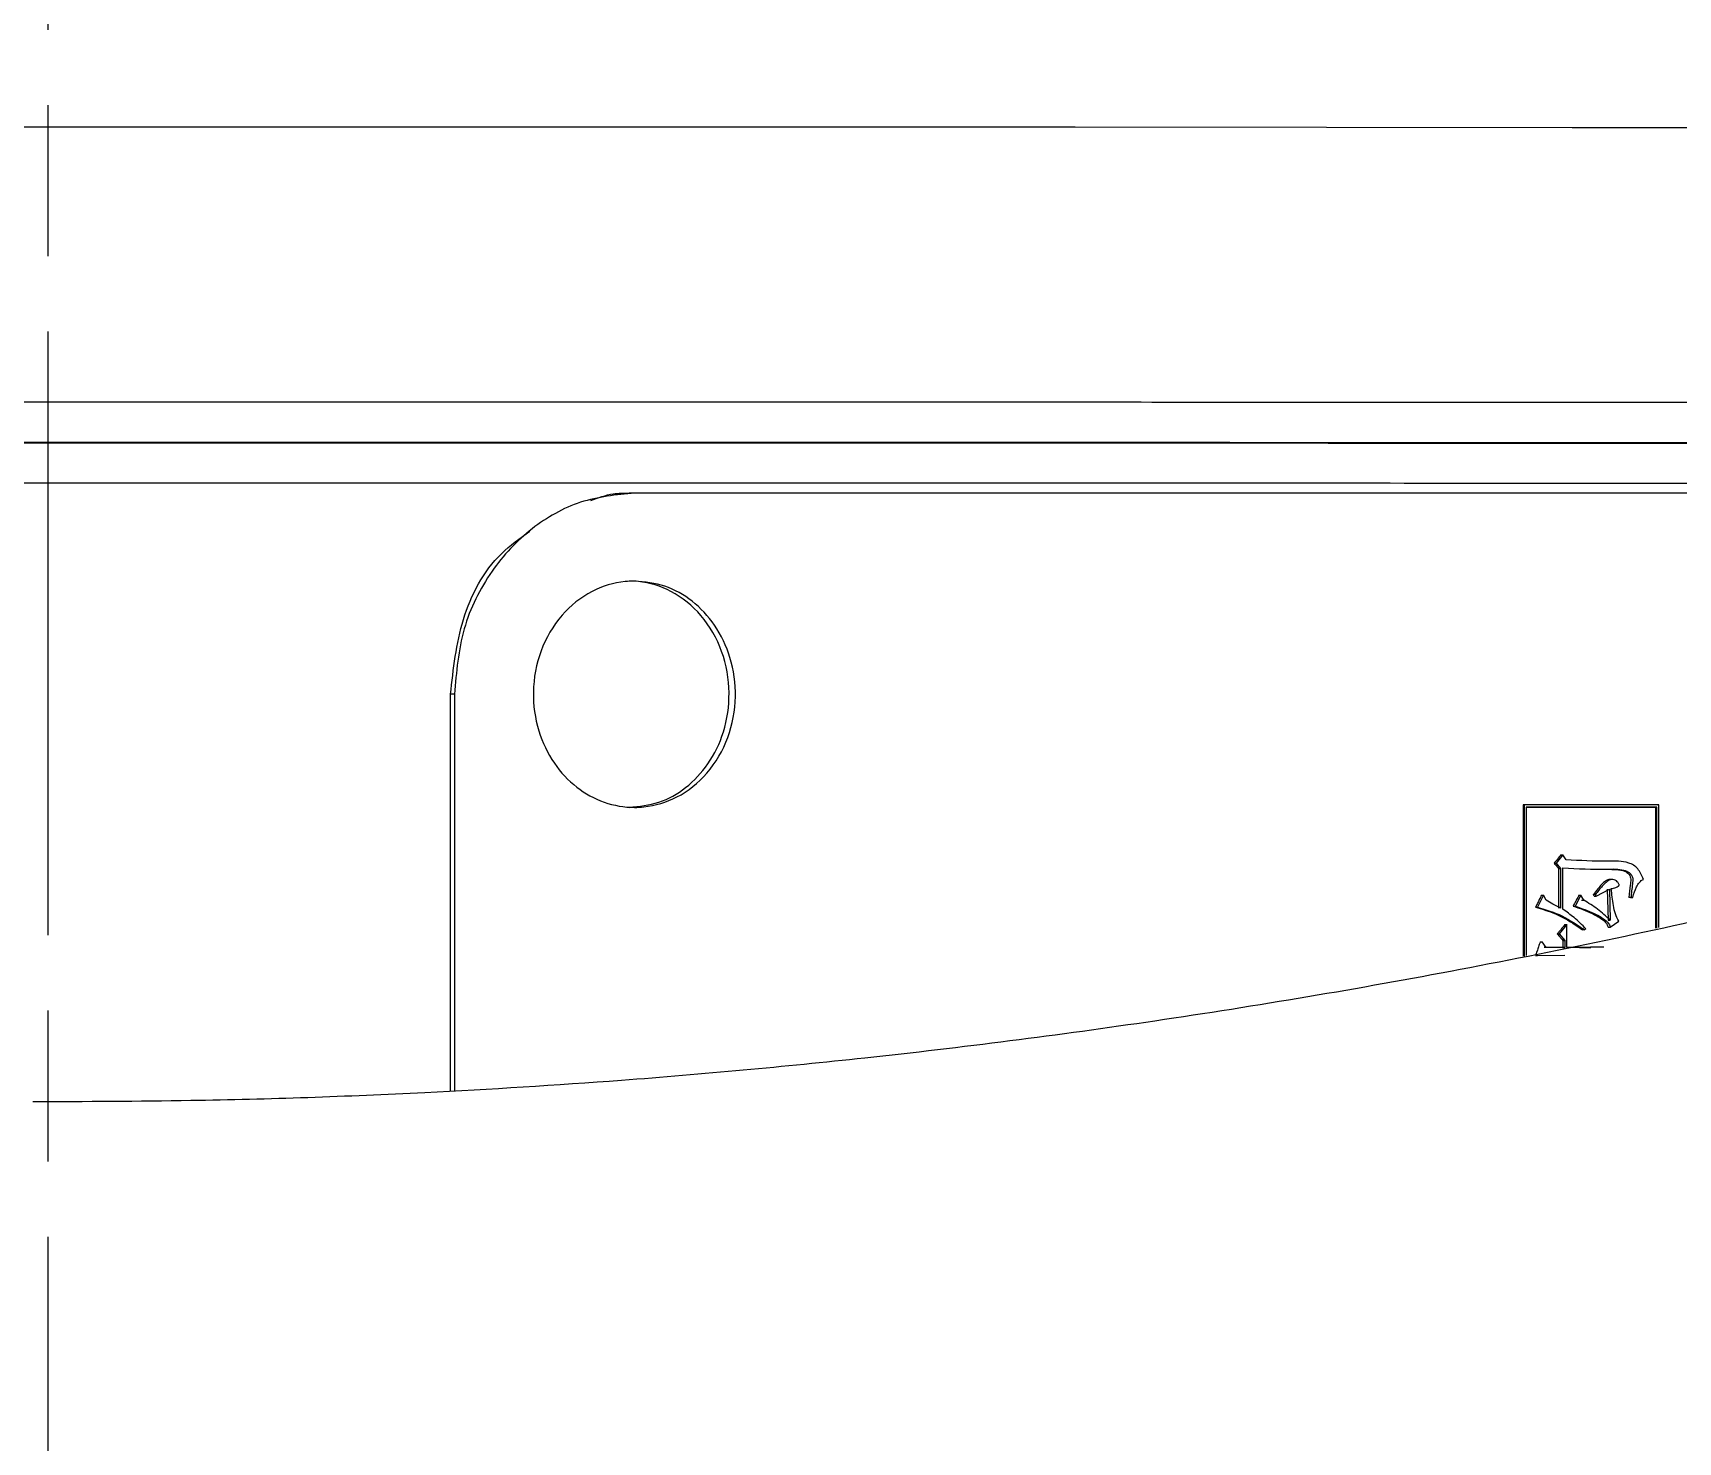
# Model space of a CAD drawing. Header units: millimetres. Extents: x 2251 to 4395, y 932 to 2449.
# Drawn here: x 3102.2 to 3134.93, y 1176.33 to 1204.35 of the extents above; entities that cross this region are included whole.
import ezdxf

# ---------------------------------------------------------------- set-up
doc = ezdxf.new("R2010")
doc.units = ezdxf.units.MM
doc.linetypes.add('AM_ISO08W050', pattern=[18, 12, -1.5, 3, -1.5])
doc.layers.add('AM_7', color=4, linetype='AM_ISO08W050', lineweight=25)

msp = doc.modelspace()

# ---------------------------------------------------------------- linework, layer by layer
at = {"color": 7, "linetype": 'Continuous', "lineweight": 25}
for p, q in [((3114.173, 1195.203), (3114.064, 1195.203)), ((3110.59, 1191.203), (3110.514, 1191.202)), ((3110.514, 1183.311), (3110.514, 1191.202)), ((3110.59, 1191.203), (3110.59, 1183.316)), ((3134.523, 1189.004), (3131.848, 1189.004)), ((3131.848, 1189.004), (3131.848, 1185.993)), ((3131.868, 1189.004), (3131.848, 1189.004)), ((3131.868, 1189.004), (3131.868, 1185.997)), ((3131.909, 1188.954), (3131.909, 1186.006)), ((3134.482, 1188.954), (3134.503, 1188.954)), ((3134.482, 1188.954), (3134.482, 1186.55)), ((3134.503, 1186.554), (3134.503, 1188.954)), ((3134.523, 1189.004), (3134.544, 1189.004)), ((3134.544, 1186.563), (3134.544, 1189.004)), ((3132.637, 1188.007), (3132.502, 1187.845)), ((3132.597, 1188.007), (3132.637, 1188.007)), ((3132.7, 1187.91), (3132.637, 1188.007)), ((3132.462, 1187.845), (3132.502, 1187.845)), ((3132.502, 1187.845), (3132.592, 1187.737)), ((3132.552, 1187.737), (3132.552, 1186.947)), ((3132.552, 1187.737), (3132.592, 1187.737)), ((3132.592, 1187.737), (3132.592, 1186.947)), ((3132.637, 1186.926), (3132.637, 1187.748)), ((3132.249, 1187.207), (3132.132, 1186.969)), ((3132.21, 1187.207), (3132.249, 1187.207)), ((3132.303, 1187.11), (3132.249, 1187.207)), ((3132.996, 1187.207), (3132.879, 1186.991)), ((3132.956, 1187.207), (3132.996, 1187.207)), ((3133.05, 1187.11), (3132.996, 1187.207)), ((3133.261, 1187.185), (3133.243, 1187.218)), ((3133.283, 1187.218), (3133.243, 1187.218)), ((3133.301, 1187.185), (3133.283, 1187.218)), ((3133.301, 1187.185), (3133.561, 1187.326)), ((3133.52, 1187.326), (3133.538, 1186.709)), ((3133.561, 1187.326), (3133.579, 1186.709)), ((3132.093, 1186.969), (3132.132, 1186.969)), ((3132.84, 1186.991), (3132.879, 1186.991)), ((3133.01, 1187.11), (3133.05, 1187.11)), ((3133.261, 1187.185), (3133.301, 1187.185)), ((3133.984, 1187.164), (3133.948, 1187.164)), ((3133.989, 1187.164), (3133.948, 1187.164)), ((3133.984, 1187.164), (3134.025, 1187.164)), ((3134.025, 1187.164), (3133.989, 1187.164)), ((3132.718, 1186.623), (3132.565, 1186.439)), ((3132.678, 1186.623), (3132.718, 1186.623)), ((3132.718, 1186.168), (3132.718, 1186.623)), ((3133.538, 1186.709), (3133.579, 1186.709)), ((3133.538, 1186.569), (3133.579, 1186.569)), ((3133.579, 1186.569), (3133.748, 1186.688)), ((3132.183, 1186.277), (3132.222, 1186.277)), ((3132.303, 1186.168), (3132.222, 1186.277)), ((3132.525, 1186.439), (3132.565, 1186.439)), ((3132.565, 1186.439), (3132.673, 1186.309)), ((3132.633, 1186.309), (3132.633, 1186.168)), ((3132.633, 1186.309), (3132.673, 1186.309)), ((3132.673, 1186.309), (3132.673, 1186.168)), ((3133.055, 1186.536), (3133.028, 1186.515)), ((3133.068, 1186.515), (3133.028, 1186.515)), ((3133.095, 1186.536), (3133.068, 1186.515)), ((3132.093, 1186.006), (3132.132, 1186.006)), ((3132.132, 1186.006), (3132.673, 1186.017)), ((3132.633, 1186.168), (3132.264, 1186.168)), ((3132.673, 1186.168), (3132.303, 1186.168)), ((3132.633, 1186.168), (3132.673, 1186.168)), ((3132.967, 1186.168), (3133.195, 1186.17)), ((3133.451, 1186.173), (3132.987, 1186.168))]:
    msp.add_line(p, q, dxfattribs=at)
at = {"color": 7, "linetype": 'Continuous', "lineweight": 25, "flags": 128}
msp.add_lwpolyline([(3076.613, 1202.477), (3081.599, 1202.48), (3086.679, 1202.483), (3091.83, 1202.485), (3097.03, 1202.486), (3102.255, 1202.486), (3107.481, 1202.486), (3112.685, 1202.485), (3117.844, 1202.483), (3122.934, 1202.48), (3127.933, 1202.477), (3132.818, 1202.473), (3137.567, 1202.469)], dxfattribs=at)
at = {"color": 7, "linetype": 'Continuous', "lineweight": 25}
for points, knots in [([(3102.154, 1163.097), (3104.714, 1163.122), (3108.295, 1163.157), (3113.564, 1163.435), (3118.028, 1163.771), (3123.344, 1164.336), (3128.913, 1165.11), (3134.727, 1166.12), (3140.698, 1167.376), (3146.774, 1168.886), (3152.912, 1170.657), (3159.077, 1172.691), (3165.241, 1174.991), (3171.378, 1177.556), (3177.466, 1180.386), (3183.485, 1183.48), (3189.418, 1186.835), (3195.247, 1190.447), (3200.957, 1194.312), (3206.532, 1198.427), (3211.96, 1202.784), (3217.225, 1207.378), (3222.317, 1212.203), (3227.222, 1217.25), (3231.928, 1222.513), (3236.426, 1227.983), (3240.704, 1233.651), (3244.753, 1239.509), (3248.563, 1245.545), (3252.124, 1251.751), (3255.43, 1258.116), (3258.471, 1264.628), (3261.24, 1271.277), (3263.73, 1278.052), (3265.935, 1284.94), (3267.85, 1291.928), (3269.469, 1299.006), (3270.787, 1306.16), (3271.799, 1313.377), (3272.504, 1320.644), (3272.897, 1327.948), (3272.976, 1335.276), (3272.739, 1342.614), (3272.184, 1349.949), (3271.312, 1357.266), (3270.122, 1364.553), (3268.614, 1371.796), (3266.789, 1378.98), (3264.648, 1386.093), (3262.194, 1393.121), (3259.43, 1400.049), (3256.357, 1406.866), (3252.98, 1413.556), (3249.302, 1420.108), (3245.329, 1426.508), (3241.064, 1432.744), (3236.512, 1438.802), (3231.68, 1444.67), (3226.573, 1450.336), (3221.197, 1455.789), (3215.75, 1460.837), (3210.277, 1465.489), (3204.818, 1469.758), (3199.194, 1473.801), (3193.412, 1477.609), (3187.485, 1481.177), (3181.422, 1484.499), (3175.236, 1487.569), (3168.94, 1490.383), (3162.546, 1492.935), (3156.071, 1495.221), (3149.533, 1497.237), (3142.958, 1498.98), (3136.385, 1500.445), (3129.892, 1501.626), (3123.602, 1502.523), (3118.078, 1503.107), (3113.196, 1503.474), (3108.371, 1503.714), (3102.397, 1503.831), (3096.88, 1503.721), (3091.611, 1503.449), (3087.147, 1503.112), (3081.831, 1502.547), (3076.262, 1501.773), (3070.448, 1500.763), (3064.477, 1499.507), (3058.401, 1497.996), (3052.263, 1496.226), (3046.098, 1494.192), (3039.934, 1491.892), (3033.797, 1489.327), (3027.709, 1486.496), (3021.69, 1483.403), (3015.757, 1480.048), (3009.928, 1476.436), (3004.218, 1472.57), (2998.642, 1468.456), (2993.215, 1464.099), (2987.95, 1459.505), (2982.858, 1454.68), (2977.953, 1449.633), (2973.246, 1444.37), (2968.749, 1438.9), (2964.47, 1433.231), (2960.422, 1427.374), (2956.612, 1421.338), (2953.05, 1415.132), (2949.746, 1408.767), (2946.703, 1402.255), (2943.941, 1395.604), (2941.604, 1389.321), (2940.325, 1385.216), (2939.762, 1383.408)], [0, 0, 0, 0, 0.010207, 0.014274, 0.021037, 0.028056, 0.035587, 0.043451, 0.051578, 0.059911, 0.06841, 0.077044, 0.085791, 0.094634, 0.103558, 0.112554, 0.121612, 0.130726, 0.13989, 0.149098, 0.158347, 0.167633, 0.176954, 0.186306, 0.195688, 0.205098, 0.214535, 0.223996, 0.233481, 0.242989, 0.252518, 0.262068, 0.271639, 0.281229, 0.290838, 0.300466, 0.310113, 0.319778, 0.329461, 0.339162, 0.348881, 0.358618, 0.368373, 0.378146, 0.387938, 0.397748, 0.407578, 0.417427, 0.427296, 0.437185, 0.447097, 0.457031, 0.466988, 0.47697, 0.486979, 0.497016, 0.507082, 0.517181, 0.527315, 0.537488, 0.547704, 0.556915, 0.566123, 0.575327, 0.584526, 0.593719, 0.602905, 0.612082, 0.621247, 0.630396, 0.639524, 0.64862, 0.657668, 0.666638, 0.675463, 0.683979, 0.691963, 0.697606, 0.703501, 0.71122, 0.721427, 0.725494, 0.732257, 0.739276, 0.746807, 0.754671, 0.762798, 0.771131, 0.77963, 0.788264, 0.797011, 0.805853, 0.814778, 0.823774, 0.832832, 0.841946, 0.85111, 0.860318, 0.869567, 0.878853, 0.888174, 0.897526, 0.906908, 0.916318, 0.925755, 0.935216, 0.944701, 0.954208, 0.963738, 0.973288, 0.982858, 0.992449, 1, 1, 1, 1]), ([(3246.884, 1291.369), (3246.583, 1290.307), (3245.647, 1287.002), (3243.74, 1281.551), (3241.182, 1275.023), (3238.297, 1268.612), (3235.112, 1262.324), (3231.624, 1256.175), (3227.839, 1250.179), (3223.762, 1244.35), (3219.399, 1238.701), (3214.756, 1233.246), (3209.837, 1227.996), (3204.827, 1223.14), (3199.772, 1218.668), (3194.714, 1214.57), (3189.486, 1210.696), (3184.099, 1207.054), (3178.563, 1203.651), (3172.89, 1200.493), (3167.093, 1197.586), (3161.185, 1194.935), (3155.182, 1192.546), (3149.099, 1190.424), (3142.96, 1188.571), (3136.792, 1186.993), (3130.648, 1185.694), (3124.639, 1184.682), (3119.072, 1183.971), (3114.227, 1183.526), (3109.757, 1183.248), (3105.852, 1183.11), (3103.253, 1183.101), (3102.205, 1183.097)], [0, 0, 0, 0, 0.017078, 0.053144, 0.089298, 0.125545, 0.161888, 0.198335, 0.23489, 0.271563, 0.308361, 0.345297, 0.382382, 0.419634, 0.453214, 0.486783, 0.520336, 0.55387, 0.58738, 0.62086, 0.654303, 0.687696, 0.721023, 0.754256, 0.787351, 0.820228, 0.85273, 0.884498, 0.914491, 0.939551, 0.959781, 0.98378, 1, 1, 1, 1]), ([(3102.587, 1197.015), (3105.019, 1197.015), (3109.865, 1197.015), (3117.043, 1197.014), (3122.889, 1197.013), (3127.446, 1197.011), (3130.794, 1197.01), (3134.069, 1197.008), (3137.268, 1197.006), (3140.383, 1197.004), (3144.336, 1197.001), (3149.131, 1196.997), (3154.686, 1196.991), (3160.035, 1196.984), (3163.739, 1196.979), (3165.411, 1196.975), (3165.618, 1196.975)], [0, 0, 0, 0, 0.099314, 0.197878, 0.29569, 0.344327, 0.392776, 0.441037, 0.48911, 0.536996, 0.584693, 0.676006, 0.773113, 0.876014, 0.984707, 1, 1, 1, 1]), ([(3088.796, 1196.211), (3091.08, 1196.212), (3095.647, 1196.213), (3100.271, 1196.213), (3102.582, 1196.214)], [0, 0, 0, 0, 0.5, 1, 1, 1, 1]), ([(3088.857, 1196.199), (3091.117, 1196.2), (3093.809, 1196.2), (3097.359, 1196.201), (3099.406, 1196.201), (3101.214, 1196.201), (3102.234, 1196.201), (3102.492, 1196.201), (3102.558, 1196.201), (3102.576, 1196.201), (3102.58, 1196.201), (3102.582, 1196.201), (3102.582, 1196.201), (3102.582, 1196.201)], [0, 0, 0, 0, 0.497027, 0.592231, 0.774282, 0.942828, 0.985336, 0.996149, 0.998944, 0.99969, 0.999899, 0.999963, 1, 1, 1, 1]), ([(3102.582, 1196.214), (3104.945, 1196.214), (3109.784, 1196.214), (3117.148, 1196.213), (3124.705, 1196.211), (3132.356, 1196.208), (3139.976, 1196.203), (3147.443, 1196.197), (3154.536, 1196.19), (3160.109, 1196.183), (3162.904, 1196.178), (3163.836, 1196.176)], [0, 0, 0, 0, 0.099936, 0.20465, 0.314142, 0.428413, 0.547463, 0.671293, 0.799904, 0.933297, 1, 1, 1, 1]), ([(3102.582, 1196.201), (3102.889, 1196.201), (3103.7, 1196.202), (3105.122, 1196.202), (3106.634, 1196.202), (3107.841, 1196.202), (3108.735, 1196.202), (3109.705, 1196.202), (3110.94, 1196.202), (3112.154, 1196.201), (3113.301, 1196.201), (3114.583, 1196.201), (3116.418, 1196.201), (3118.096, 1196.2), (3119.446, 1196.2), (3120.255, 1196.2), (3121.11, 1196.2), (3122.01, 1196.199), (3122.954, 1196.199), (3125.888, 1196.198), (3130.435, 1196.196), (3136.128, 1196.193), (3140.798, 1196.19), (3144.513, 1196.187), (3147.342, 1196.185), (3149.351, 1196.183), (3150.537, 1196.181), (3151.096, 1196.181), (3151.259, 1196.181), (3151.31, 1196.181), (3151.329, 1196.181), (3151.336, 1196.181), (3151.338, 1196.181), (3151.339, 1196.181), (3151.34, 1196.181), (3151.34, 1196.181), (3151.34, 1196.181), (3151.34, 1196.181), (3151.34, 1196.181), (3151.608, 1196.18), (3152.291, 1196.18), (3153.546, 1196.178), (3155.054, 1196.176), (3156.452, 1196.175), (3157.472, 1196.173), (3158.245, 1196.172), (3159.07, 1196.171), (3160.056, 1196.17), (3161.032, 1196.168), (3161.833, 1196.167), (3162.611, 1196.166), (3163.249, 1196.165), (3163.687, 1196.164), (3163.809, 1196.164)], [0, 0, 0, 0, 0.012973, 0.034337, 0.060199, 0.077036, 0.085541, 0.098133, 0.118255, 0.138092, 0.149882, 0.167263, 0.192912, 0.228649, 0.239676, 0.251395, 0.263806, 0.27691, 0.290705, 0.305192, 0.405966, 0.493675, 0.568315, 0.629883, 0.678375, 0.713791, 0.736127, 0.74239, 0.744295, 0.745005, 0.745236, 0.745322, 0.745357, 0.745372, 0.745378, 0.745381, 0.745382, 0.745383, 0.745383, 0.745383, 0.760108, 0.782989, 0.815582, 0.846332, 0.865142, 0.876857, 0.893505, 0.916185, 0.939041, 0.956594, 0.969065, 0.991384, 1, 1, 1, 1]), ([(3155.712, 1195.374), (3154.863, 1195.375), (3152.938, 1195.378), (3149.774, 1195.381), (3146.351, 1195.384), (3141.361, 1195.388), (3134.539, 1195.393), (3125.641, 1195.397), (3116.49, 1195.4), (3107.243, 1195.401), (3098.023, 1195.4), (3091.993, 1195.398), (3088.997, 1195.398)], [0, 0, 0, 0, 0.048952, 0.110958, 0.16991, 0.225807, 0.358661, 0.489986, 0.619783, 0.748051, 0.87479, 1, 1, 1, 1]), ([(3114.172, 1195.203), (3113.807, 1195.166), (3113.077, 1195.093), (3112.082, 1194.522), (3111.27, 1193.655), (3110.701, 1192.508), (3110.627, 1191.642), (3110.59, 1191.203)], [0, 0, 0, 0, 0.184668, 0.369995, 0.565851, 0.779444, 1, 1, 1, 1]), ([(3113.299, 1195.053), (3113.447, 1195.108), (3113.695, 1195.202), (3113.958, 1195.202), (3114.063, 1195.203)], [0, 0, 0, 0, 0.598586, 1, 1, 1, 1]), ([(3161.668, 1195.203), (3160.912, 1195.203), (3158.469, 1195.203), (3153.902, 1195.203), (3148.822, 1195.203), (3143.438, 1195.203), (3138.909, 1195.203), (3133.018, 1195.203), (3128.134, 1195.203), (3121.469, 1195.203), (3117.176, 1195.203), (3114.172, 1195.203)], [0, 0, 0, 0, 0.063071, 0.203688, 0.344307, 0.414547, 0.555165, 0.625405, 0.766021, 0.83626, 1, 1, 1, 1]), ([(3110.514, 1191.202), (3110.567, 1191.703), (3110.672, 1192.706), (3111.285, 1193.872), (3111.893, 1194.304), (3112.09, 1194.443)], [0, 0, 0, 0, 0.402722, 0.806503, 1, 1, 1, 1]), ([(3114.172, 1193.453), (3114.377, 1193.432), (3114.788, 1193.391), (3115.345, 1193.069), (3115.802, 1192.58), (3116.113, 1191.921), (3116.22, 1191.14), (3116.071, 1190.327), (3115.66, 1189.615), (3115.057, 1189.13), (3114.524, 1188.968), (3114.03, 1188.942), (3113.555, 1189.024), (3112.996, 1189.334), (3112.537, 1189.826), (3112.224, 1190.484), (3112.116, 1191.265), (3112.267, 1192.078), (3112.68, 1192.79), (3113.283, 1193.273), (3113.818, 1193.441), (3114.109, 1193.45), (3114.172, 1193.453)], [0, 0, 0, 0, 0.0462762, 0.0927191, 0.1417154, 0.1951897, 0.2536855, 0.3152612, 0.376912, 0.4343703, 0.4858167, 0.5000047, 0.5462543, 0.592701, 0.6417985, 0.6951551, 0.753514, 0.8153974, 0.8768635, 0.9341609, 0.9857367, 1, 1, 1, 1]), ([(3114.064, 1188.953), (3114.265, 1188.973), (3114.669, 1189.014), (3115.217, 1189.33), (3115.669, 1189.812), (3115.982, 1190.465), (3116.094, 1191.246), (3115.95, 1192.065), (3115.543, 1192.786), (3114.943, 1193.273), (3114.412, 1193.441), (3114.125, 1193.451), (3114.063, 1193.453)], [0, 0, 0, 0, 0.0912038, 0.1828761, 0.2801993, 0.3866808, 0.5040829, 0.6292887, 0.7538352, 0.8693163, 0.9721511, 1, 1, 1, 1]), ([(3134.544, 1189.004), (3134.278, 1189.004), (3133.746, 1189.004), (3132.855, 1189.004), (3132.227, 1189.004), (3131.868, 1189.004)], [0, 0, 0, 0, 0.300086, 0.600172, 1, 1, 1, 1]), ([(3134.503, 1188.954), (3134.237, 1188.954), (3133.705, 1188.954), (3132.841, 1188.954), (3132.241, 1188.954), (3131.909, 1188.954)], [0, 0, 0, 0, 0.309667, 0.619335, 1, 1, 1, 1]), ([(3131.909, 1188.954), (3132.164, 1188.954), (3132.679, 1188.954), (3133.538, 1188.954), (3134.139, 1188.954), (3134.482, 1188.954)], [0, 0, 0, 0, 0.294871, 0.597185, 1, 1, 1, 1]), ([(3132.597, 1188.007), (3132.575, 1187.98), (3132.53, 1187.926), (3132.485, 1187.872), (3132.462, 1187.845)], [0, 0, 0, 0, 0.5, 1, 1, 1, 1]), ([(3134.239, 1187.521), (3134.207, 1187.595), (3134.16, 1187.706), (3134.045, 1187.807), (3133.849, 1187.891), (3133.39, 1187.871), (3132.976, 1187.894), (3132.7, 1187.91)], [0, 0, 0, 0, 0.132026, 0.196101, 0.258534, 0.505562, 1, 1, 1, 1]), ([(3132.462, 1187.845), (3132.473, 1187.833), (3132.493, 1187.808), (3132.523, 1187.772), (3132.542, 1187.749), (3132.552, 1187.737)], [0, 0, 0, 0, 0.346323, 0.673162, 1, 1, 1, 1]), ([(3132.637, 1187.748), (3132.931, 1187.733), (3133.335, 1187.714), (3133.781, 1187.735), (3133.942, 1187.673), (3133.998, 1187.618), (3134.025, 1187.563), (3134.029, 1187.497), (3134.011, 1187.364), (3133.999, 1187.252), (3133.989, 1187.164)], [0, 0, 0, 0, 0.489233, 0.672718, 0.735367, 0.76608, 0.796242, 0.828596, 0.864188, 1, 1, 1, 1]), ([(3133.613, 1187.719), (3133.628, 1187.718), (3133.701, 1187.713), (3133.799, 1187.715), (3133.898, 1187.672), (3133.949, 1187.628), (3133.979, 1187.575), (3133.991, 1187.501), (3133.966, 1187.364), (3133.956, 1187.244), (3133.948, 1187.164)], [0, 0, 0, 0, 0.059261, 0.277391, 0.368105, 0.4594, 0.520103, 0.580915, 0.717891, 1, 1, 1, 1]), ([(3132.21, 1187.207), (3132.196, 1187.177), (3132.169, 1187.123), (3132.13, 1187.043), (3132.105, 1186.994), (3132.093, 1186.969)], [0, 0, 0, 0, 0.374291, 0.687145, 1, 1, 1, 1]), ([(3132.956, 1187.207), (3132.941, 1187.178), (3132.913, 1187.127), (3132.874, 1187.055), (3132.851, 1187.012), (3132.84, 1186.991)], [0, 0, 0, 0, 0.402508, 0.701255, 1, 1, 1, 1]), ([(3133.604, 1187.517), (3133.602, 1187.518), (3133.584, 1187.525), (3133.541, 1187.516), (3133.443, 1187.469), (3133.349, 1187.352), (3133.273, 1187.256), (3133.243, 1187.218)], [0, 0, 0, 0, 0.016217, 0.1216, 0.261121, 0.702097, 1, 1, 1, 1]), ([(3133.597, 1187.337), (3133.628, 1187.345), (3133.676, 1187.357), (3133.729, 1187.374), (3133.747, 1187.39), (3133.752, 1187.397), (3133.755, 1187.402), (3133.756, 1187.408), (3133.755, 1187.416), (3133.751, 1187.432), (3133.738, 1187.453), (3133.715, 1187.482), (3133.68, 1187.508), (3133.632, 1187.524), (3133.582, 1187.516), (3133.536, 1187.495), (3133.482, 1187.45), (3133.394, 1187.361), (3133.328, 1187.275), (3133.283, 1187.218)], [0, 0, 0, 0, 0.12083, 0.185578, 0.200463, 0.207293, 0.213836, 0.220353, 0.227161, 0.24221, 0.277123, 0.31159, 0.371541, 0.433275, 0.493638, 0.554959, 0.617623, 0.744187, 1, 1, 1, 1]), ([(3133.748, 1186.688), (3133.723, 1186.736), (3133.672, 1186.834), (3133.632, 1187.057), (3133.611, 1187.225), (3133.597, 1187.337)], [0, 0, 0, 0, 0.2461025, 0.4965719, 1, 1, 1, 1]), ([(3134.025, 1187.164), (3134.046, 1187.235), (3134.078, 1187.342), (3134.146, 1187.449), (3134.195, 1187.499), (3134.224, 1187.513), (3134.239, 1187.521)], [0, 0, 0, 0, 0.509381, 0.758484, 0.880594, 1, 1, 1, 1]), ([(3132.093, 1186.969), (3132.278, 1186.912), (3132.611, 1186.809), (3132.9, 1186.605), (3133.028, 1186.515)], [0, 0, 0, 0, 0.55646, 1, 1, 1, 1]), ([(3132.132, 1186.969), (3132.298, 1186.919), (3132.631, 1186.818), (3132.922, 1186.616), (3133.068, 1186.515)], [0, 0, 0, 0, 0.496751, 1, 1, 1, 1]), ([(3132.592, 1186.947), (3132.54, 1186.975), (3132.443, 1187.027), (3132.348, 1187.083), (3132.303, 1187.11)], [0, 0, 0, 0, 0.532976, 1, 1, 1, 1]), ([(3133.095, 1186.536), (3133.018, 1186.615), (3132.876, 1186.759), (3132.712, 1186.873), (3132.637, 1186.926)], [0, 0, 0, 0, 0.5414486, 1, 1, 1, 1]), ([(3132.84, 1186.991), (3132.968, 1186.946), (3133.165, 1186.877), (3133.377, 1186.758), (3133.493, 1186.67), (3133.523, 1186.603), (3133.538, 1186.569)], [0, 0, 0, 0, 0.4932792, 0.7531003, 0.8752204, 1, 1, 1, 1]), ([(3132.879, 1186.991), (3133.008, 1186.944), (3133.233, 1186.863), (3133.473, 1186.734), (3133.568, 1186.617), (3133.576, 1186.579), (3133.579, 1186.569)], [0, 0, 0, 0, 0.494165, 0.869161, 0.966217, 1, 1, 1, 1]), ([(3133.579, 1186.709), (3133.496, 1186.785), (3133.331, 1186.936), (3133.143, 1187.052), (3133.05, 1187.11)], [0, 0, 0, 0, 0.5023466, 1, 1, 1, 1]), ([(3132.678, 1186.623), (3132.657, 1186.598), (3132.621, 1186.555), (3132.571, 1186.493), (3132.54, 1186.457), (3132.525, 1186.439)], [0, 0, 0, 0, 0.407433, 0.703717, 1, 1, 1, 1]), ([(3132.183, 1186.277), (3132.173, 1186.245), (3132.152, 1186.184), (3132.122, 1186.094), (3132.103, 1186.035), (3132.093, 1186.006)], [0, 0, 0, 0, 0.35122, 0.67561, 1, 1, 1, 1]), ([(3132.525, 1186.439), (3132.536, 1186.426), (3132.556, 1186.401), (3132.592, 1186.358), (3132.618, 1186.327), (3132.633, 1186.309)], [0, 0, 0, 0, 0.288603, 0.577204, 1, 1, 1, 1]), ([(3132.987, 1186.168), (3132.937, 1186.168), (3132.847, 1186.168), (3132.757, 1186.168), (3132.718, 1186.168)], [0, 0, 0, 0, 0.56, 1, 1, 1, 1]), ([(3132.967, 1186.168), (3132.93, 1186.168), (3132.857, 1186.168), (3132.763, 1186.168), (3132.718, 1186.168)], [0, 0, 0, 0, 0.510364, 1, 1, 1, 1]), ([(3133.451, 1186.173), (3133.397, 1186.172), (3133.308, 1186.171), (3133.209, 1186.17), (3133.159, 1186.17), (3133.117, 1186.169), (3133.055, 1186.169), (3132.997, 1186.168), (3132.967, 1186.168)], [0, 0, 0, 0, 0.346989, 0.56406, 0.627993, 0.665176, 0.826013, 1, 1, 1, 1])]:
    msp.add_open_spline(points, degree=3, knots=knots, dxfattribs=at)
msp.add_open_spline([(3088.656, 1197.012), (3090.964, 1197.013), (3095.579, 1197.015), (3100.251, 1197.015), (3102.587, 1197.015)], degree=3, dxfattribs=at)
at = {"layer": 'AM_7'}
msp.add_line((3102.509, 1114.413), (3102.509, 1471.962), dxfattribs=at)

doc.saveas('drawing.dxf')
